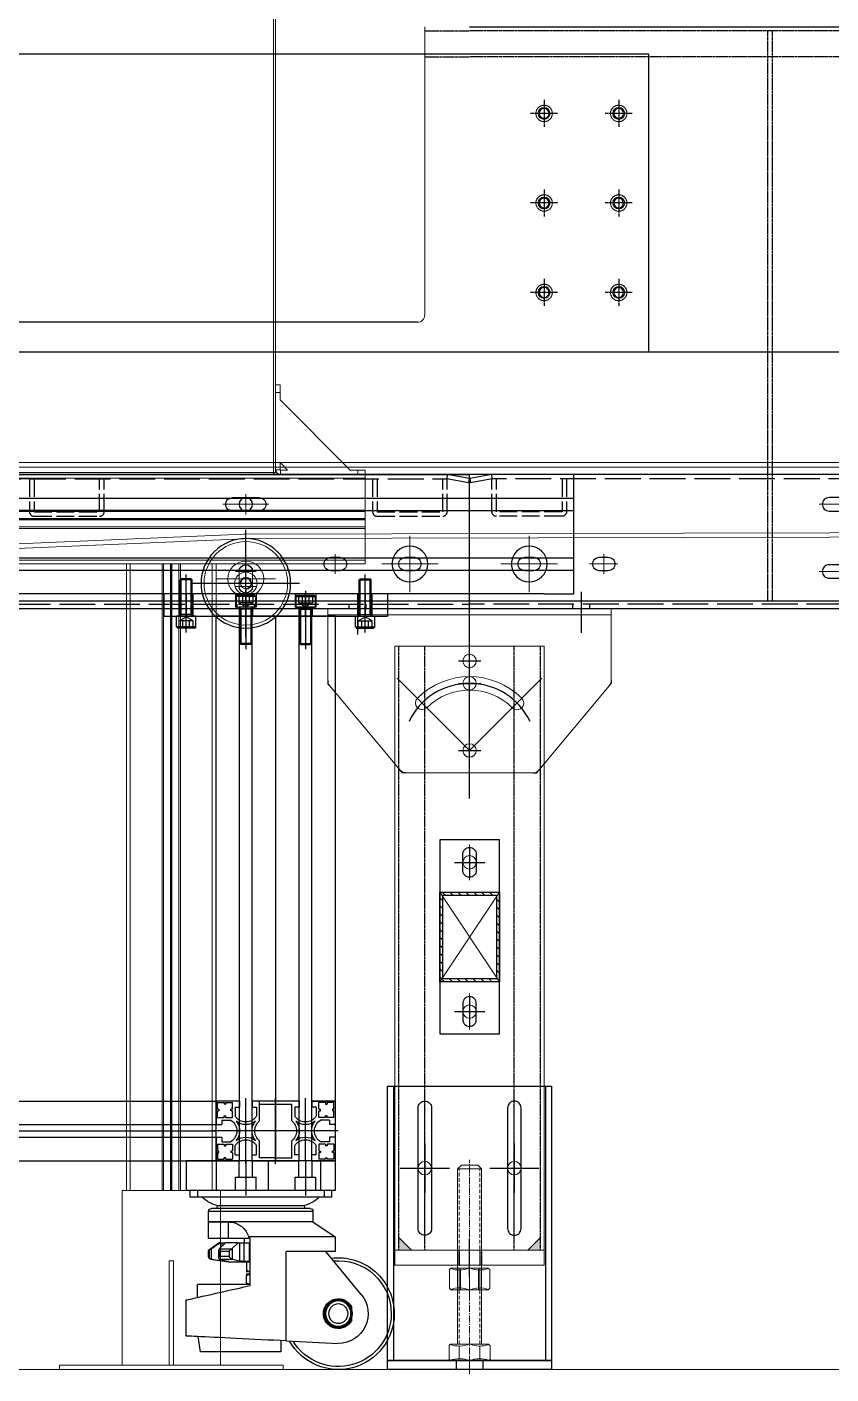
# Model space of a CAD drawing. Header units: millimetres. Extents: x 845401 to 948039, y 511594 to 550263.
# Drawn here: x 924704 to 925244, y 544184 to 545087 of the extents above; entities that cross this region are included whole.
import ezdxf

# ---------------------------------------------------------------- set-up
doc = ezdxf.new("R2010")
doc.units = ezdxf.units.MM
for name, pattern in [('ACAD_ISO02W100', [15, 12, -3]), ('CENTER', [0]), ('CENTER2', [28.575, 19.05, -3.175, 3.175, -3.175]), ('CENTERX2', [4, 2.5, -0.5, 0.5, -0.5]), ('DASHED', [0.75, 0.5, -0.25]), ('HIDDEN', [0.375, 0.25, -0.125])]:
    doc.linetypes.add(name, pattern=pattern)
for name, color, linetype in [('2细线层', 4, 'Continuous'), ('3中心线层', 1, 'CENTER'), ('4虚线层', 6, 'DASHED'), ('5剖面线层', 2, 'Continuous'), ('CENTER', 6, 'CENTER'), ('中心线层', 1, 'CENTERX2'), ('虚线', 4, 'ACAD_ISO02W100')]:
    doc.layers.add(name, color=color, linetype=linetype)
for name, color, linetype, lineweight in [('A-剖-0.10mm.......SECT-L01', 255, 'Continuous', 18), ('中心线', 1, 'CENTER', 9), ('剖面线', 6, 'Continuous', 15), ('粗实线', 7, 'Continuous', 30), ('细实线', 2, 'Continuous', 18)]:
    doc.layers.add(name, color=color, linetype=linetype, lineweight=lineweight)

# ---------------------------------------------------------------- blocks, each defined once
blk = doc.blocks.new('A$C2CE218CC')
at = {"layer": '中心线', "ltscale": 3}
for p, q in [((1270, 48.5), (1270, 35.5)), ((1320, 48.5), (1320, 35.5)), ((1279.5, 42), (1260.5, 42)), ((1329.5, 42), (1310.5, 42))]:
    blk.add_line(p, q, dxfattribs=at)
at = {"layer": '中心线', "ltscale": 2}
blk.add_line((1285, 10), (1285, 17), dxfattribs=at)
at = {"layer": '粗实线'}
for p, q in [((0, 102), (1360, 102)), ((1360, 12), (1360, 102)), ((550, 12), (1360, 12))]:
    blk.add_line(p, q, dxfattribs=at)
for points in [[(1273, 46.5), (1267, 46.5, 0.414214), (1262.5, 42), (1262.5, 42, 0.414214), (1267, 37.5), (1273, 37.5, 0.414214), (1277.5, 42), (1277.5, 42, 0.414214)], [(1323, 46.5), (1317, 46.5, 0.414214), (1312.5, 42), (1312.5, 42, 0.414214), (1317, 37.5), (1323, 37.5, 0.414214), (1327.5, 42), (1327.5, 42, 0.414214)]]:
    blk.add_lwpolyline(points, format="xyb", close=True, dxfattribs=at)
at = {"layer": '虚线', "ltscale": 2}
for p, q in [((1344.74, 99), (1345.01, 102)), ((1345.01, 102), (1359.78, 99.4)), ((1359.78, 99.4), (1359.26, 96.44)), ((15.26, 99), (1345, 99)), ((1344.74, 99), (1359.26, 96.44)), ((660, 15), (1360, 15)), ((1279.25, 12), (1279.25, 15)), ((1290.75, 12), (1290.75, 15))]:
    blk.add_line(p, q, dxfattribs=at)
at = {"layer": '虚线'}
for p, q in [((1295, 99), (1295, 77)), ((1298, 99), (1298, 77)), ((1342, 77), (1342, 99)), ((1345, 77), (1345, 99)), ((1298, 77), (1342, 77)), ((1298, 74), (1342, 74))]:
    blk.add_line(p, q, dxfattribs=at)
for centre, start, end in [((1298, 77), 180, 270), ((1342, 77), 270, 0)]:
    blk.add_arc(centre, 3, start, end, dxfattribs=at)
blk = doc.blocks.new('A$C51416CBA')
at = {"color": 0, "linetype": 'ByBlock', "lineweight": -2}
blk.add_blockref('A$C2CE218CC', (146.5, 253), dxfattribs=at)
blk = doc.blocks.new('A$C36980DBC')
for p, q in [((0, 127.1), (190, 127.1)), ((0, 78.91), (0, 127.1)), ((190, 78.91), (190, 127.1)), ((0, 123.1), (190, 123.1)), ((92.5, 92.1), (97.5, 92.1)), ((95, 89.6), (95, 94.6)), ((1.16, 75.71), (48.5, 18.9)), ((188.84, 75.71), (141.5, 18.9)), ((92.5, 32.1), (97.5, 32.1)), ((95, 29.6), (95, 34.6)), ((137.66, 17.1), (52.34, 17.1))]:
    blk.add_line(p, q)
for centre in [(95, 92.1), (95, 32.1)]:
    blk.add_circle(centre, 4.5)
for centre, radius, start, end in [((95, 32.1), 49.5, 45, 135), ((5, 78.91), 5, 180, 219.80557), ((95, 32.1), 40.5, 45, 135), ((185, 78.91), 5, 320.19443, 0), ((63.18, 63.92), 4.5, 135, 315), ((126.82, 63.92), 4.5, 225, 45), ((52.34, 22.1), 5, 219.80557, 270), ((137.66, 22.1), 5, 270, 320.19443)]:
    blk.add_arc(centre, radius, start, end)
at = {"layer": '2细线层'}
for p, q in [((0, 78.91), (0, 77.1)), ((1.16, 75.71), (0, 77.1)), ((188.84, 75.71), (190, 77.1)), ((190, 78.91), (190, 77.1)), ((50, 17.1), (48.5, 18.9)), ((140, 17.1), (141.5, 18.9)), ((52.34, 17.1), (50, 17.1)), ((137.66, 17.1), (140, 17.1))]:
    blk.add_line(p, q, dxfattribs=at)
at = {"layer": '3中心线层'}
for p, q in [((20, 109.92), (20, 136.84)), ((95, 0), (95, 144.32)), ((170, 110.99), (170, 138.46)), ((95, 32.1), (46.54, 80.56)), ((95, 32.1), (143.46, 80.56))]:
    blk.add_line(p, q, dxfattribs=at)
blk.add_arc((95, 32.1), 45, 25.70181, 154.29819, dxfattribs=at)
blk = doc.blocks.new('GD9-15GHRTH')
at = {"layer": '中心线', "ltscale": 3}
for p, q in [((-9.5, 0), (9.5, 0)), ((0, 6.5), (0, -6.5))]:
    blk.add_line(p, q, dxfattribs=at)
at = {"layer": '粗实线'}
blk.add_lwpolyline([(-3, 4.5), (3, 4.5, -0.414214), (7.5, 0), (7.5, 0, -0.414214), (3, -4.5), (-3, -4.5, -0.414214), (-7.5, 0), (-7.5, 0, -0.414214)], format="xyb", close=True, dxfattribs=at)
blk = doc.blocks.new('A$C13691031')
at = {"layer": '虚线'}
for p, q in [((5, 40), (5, 18)), ((8, 40), (8, 18)), ((52, 18), (52, 40)), ((55, 18), (55, 40)), ((8, 18), (52, 18)), ((8, 15), (52, 15))]:
    blk.add_line(p, q, dxfattribs=at)
for centre, start, end in [((8, 18), 180, 270), ((52, 18), 270, 0)]:
    blk.add_arc(centre, 3, start, end, dxfattribs=at)
blk = doc.blocks.new('G$CCB33F931')
at = {"color": 0, "linetype": 'ByBlock', "lineweight": -2}
for p, q in [((145.5, 27), (145.5, 17)), ((154.5, 27), (154.5, 17))]:
    blk.add_line(p, q, dxfattribs=at)
at = {"layer": 'A-剖-0.10mm.......SECT-L01'}
blk.add_line((322.5, 89), (288.5, 89), dxfattribs=at)
at = {"layer": '中心线', "ltscale": 4}
for p, q in [((150, 65.18), (150, 78.82)), ((143.18, 72), (156.82, 72)), ((150, 10.18), (150, 33.82)), ((143.18, 27), (156.82, 27)), ((143.18, 17), (156.82, 17)), ((75, 0), (75, 7)), ((150, 0), (150, 7))]:
    blk.add_line(p, q, dxfattribs=at)
at = {"layer": '粗实线'}
for p, q in [((1360, 92), (0, 92)), ((0, 2), (0, 92)), ((0, 2), (1090, 2))]:
    blk.add_line(p, q, dxfattribs=at)
blk.add_circle((150, 72), 4.5, dxfattribs=at)
for centre, start, end in [((150, 27), 359.99944, 179.99944), ((150, 17), 180, 0)]:
    blk.add_arc(centre, 4.5, start, end, dxfattribs=at)
at = {"layer": '虚线', "color": 4, "ltscale": 2}
for p, q in [((0.23, 89.4), (15, 92)), ((15, 92), (15.26, 89)), ((0.23, 89.4), (0.75, 86.44)), ((0.75, 86.44), (15.26, 89)), ((1344.74, 89), (15, 89)), ((965, 5), (0, 5))]:
    blk.add_line(p, q, dxfattribs=at)
at = {"layer": '虚线'}
for p, q in [((69.25, 2), (69.25, 5)), ((80.75, 2), (80.75, 5)), ((144.25, 2), (144.25, 5)), ((155.75, 2), (155.75, 5))]:
    blk.add_line(p, q, dxfattribs=at)
at = {"color": 2, "xscale": -1}
for p in [(40, 32), (90, 32)]:
    blk.add_blockref('GD9-15GHRTH', p, dxfattribs=at)
at = {"layer": '虚线', "ltscale": 2, "xscale": -1}
for p in [(70, 49), (300, 49)]:
    blk.add_blockref('A$C13691031', p, dxfattribs=at)
blk = doc.blocks.new('GZSF23SWW2')
at = {"layer": '中心线', "ltscale": 3}
for p, q in [((-12.5, 0), (18.5, 0)), ((3, -6.5), (3, 6.5))]:
    blk.add_line(p, q, dxfattribs=at)
at = {"layer": '粗实线'}
blk.add_lwpolyline([(-6, 4.5), (12, 4.5, -0.414214), (16.5, 0), (16.5, 0, -0.414214), (12, -4.5), (-6, -4.5, -0.414214), (-10.5, 0), (-10.5, 0, -0.414214)], format="xyb", close=True, dxfattribs=at)
blk = doc.blocks.new('G$CFB9D064A')
at = {"layer": 'A-剖-0.10mm.......SECT-L01'}
blk.add_circle((6.5, 15.5), 4, dxfattribs=at)
at = {"layer": '中心线', "ltscale": 3}
for p, q in [((6.5, 9), (6.5, 22)), ((13, 15.5), (0, 15.5))]:
    blk.add_line(p, q, dxfattribs=at)
blk = doc.blocks.new('G$CB2AF450D')
at = {"color": 0, "linetype": 'ByBlock', "lineweight": -2}
blk.add_line((-583.56, 85), (6.44, 85), dxfattribs=at)
at = {"color": 1, "linetype": 'CENTER', "lineweight": -2, "ltscale": 5}
for p, q in [((156.44, 35), (156.44, -5)), ((176.44, 15), (136.44, 15))]:
    blk.add_line(p, q, dxfattribs=at)
at = {"color": 0, "linetype": 'ByBlock', "lineweight": -2}
blk.add_circle((156.44, 15), 12, dxfattribs=at)
at = {"layer": 'A-剖-0.10mm.......SECT-L01'}
blk.add_line((36.44, 385), (36.44, 192), dxfattribs=at)
blk.add_arc((41.44, 192), 5, 180, 270, dxfattribs=at)
at = {"layer": '中心线'}
for p, q in [((-33.56, 43.92), (-33.56, 6.08)), ((46.44, 43.92), (46.44, 6.08)), ((-14.64, 25), (-52.48, 25)), ((27.52, 25), (65.36, 25))]:
    blk.add_line(p, q, dxfattribs=at)
at = {"layer": '粗实线'}
for p, q in [((6.44, 385), (-1493.56, 385)), ((41.44, 187), (1131.44, 187)), ((-1493.56, 167), (1506.44, 167)), ((6.44, 85), (1026.44, 85)), ((-583.56, 0), (573.94, 0))]:
    blk.add_line(p, q, dxfattribs=at)
for centre in [(-33.56, 25), (46.44, 25)]:
    blk.add_circle(centre, 12, dxfattribs=at)
at = {"layer": '虚线', "color": 4, "linetype": 'DASHED'}
for p, q in [((-1493.56, 382.5), (6.44, 382.5)), ((-196.56, 365), (-196.56, 382.5)), ((-193.56, 365), (-193.56, 382.5)), ((36.44, 382.5), (6.44, 382.5)), ((-1493.56, 365), (6.44, 365)), ((-196.56, 0), (-196.56, 365)), ((-193.56, 0), (-193.56, 365)), ((36.44, 365), (6.44, 365))]:
    blk.add_line(p, q, dxfattribs=at)
for p in [(-246.56, 65), (-246.56, 20)]:
    blk.add_blockref('GZSF23SWW2', p)
at = {"extrusion": (0, 0, -1), "zscale": -1}
blk.add_blockref('GZSF23SWW2', (-159.44, 65), dxfattribs=at)
at = {"layer": 'A-剖-0.10mm.......SECT-L01', "xscale": -1, "rotation": 270}
for p in [(-109.06, 320.5), (-59.06, 320.5), (-109.06, 260.5), (-59.06, 260.5), (-109.06, 200.5), (-59.06, 200.5)]:
    blk.add_blockref('G$CFB9D064A', p, dxfattribs=at)
blk = doc.blocks.new('A$C336E2CC2')
for radius in [28, 7.5, 3.5]:
    blk.add_circle((35.96, 35.96), radius)
at = {"color": 6}
blk.add_arc((35.96, 35.96), 4, 0, 270, dxfattribs=at)
at = {"layer": 'CENTER', "color": 1, "linetype": 'CENTER2', "ltscale": 25}
for p, q in [((35.96, 0), (35.96, 71.92)), ((0, 35.96), (71.92, 35.96))]:
    blk.add_line(p, q, dxfattribs=at)
at = {"layer": '粗实线', "color": 3}
blk.add_circle((35.96, 35.96), 30, dxfattribs=at)
blk = doc.blocks.new('A$C2E170EB7')
at = {"layer": '中心线'}
for p, q in [((25, 186), (25, 90)), ((85, 186), (85, 90)), ((17.5, 138), (32.5, 138)), ((92.5, 138), (77.5, 138)), ((55, 12), (55, 0))]:
    blk.add_line(p, q, dxfattribs=at)
at = {"layer": '粗实线'}
for p, q in [((4, 193), (4, 9)), ((106, 193), (106, 9))]:
    blk.add_line(p, q, dxfattribs=at)
for points in [[(0, 193), (110, 193), (110, 9), (0, 9)], [(0, 9), (110, 9), (110, 3), (0, 3)]]:
    blk.add_lwpolyline(points, close=True, dxfattribs=at)
for points in [[(25, 183), (25, 183, -0.414214), (29.5, 178.5), (29.5, 97.5, -0.414214), (25, 93), (25, 93, -0.414214), (20.5, 97.5), (20.5, 178.5, -0.414214)], [(85, 183), (85, 183, 0.414214), (80.5, 178.5), (80.5, 97.5, 0.414214), (85, 93), (85, 93, 0.414214), (89.5, 97.5), (89.5, 178.5, 0.414214)]]:
    blk.add_lwpolyline(points, format="xyb", close=True, dxfattribs=at)
at = {"layer": '虚线', "ltscale": 0.5}
for p, q in [((46, 9), (46, 3)), ((64, 9), (64, 3))]:
    blk.add_line(p, q, dxfattribs=at)
blk = doc.blocks.new('ew323')
at = {"color": 1, "linetype": 'CENTER2', "ltscale": 0.25}
blk.add_line((4.54, 63.3), (4.54, 41.92), dxfattribs=at)
at = {"color": 2, "linetype": 'HIDDEN', "ltscale": 10}
for p, q in [((-1.46, 60.5), (-1.46, 46)), ((10.54, 60.5), (10.54, 46))]:
    blk.add_line(p, q, dxfattribs=at)
at = {"color": 2}
for p, q in [((-1.46, 47.25), (-1.46, 59.24)), ((10.54, 47.25), (10.54, 59.24))]:
    blk.add_line(p, q, dxfattribs=at)
blk.add_lwpolyline([(-7.96, 60.5), (17.04, 60.5), (18.04, 59.5), (18.04, 47), (17.04, 46), (-7.96, 46), (-8.96, 47), (-8.96, 59.5)], close=True, dxfattribs=at)
blk.add_lwpolyline([(-2.46, 46), (-2.46, 60.5), (11.54, 60.5), (11.54, 46)], dxfattribs=at)
for centre, start, end in [((-2.26, 78.34), 251.72079, 290.86753), ((11.34, 78.34), 249.13247, 288.27921), ((-2.26, 28.16), 69.13247, 108.27921), ((11.34, 28.16), 71.72079, 110.86753)]:
    blk.add_arc(centre, 19.09, start, end, dxfattribs=at)
blk = doc.blocks.new('A$C7142694E')
at = {"color": 1, "linetype": 'CENTER2', "ltscale": 0.25}
blk.add_line((13.75, 0, 0), (13.75, 137.77, 0), dxfattribs=at)
at = {"color": 2}
for p, q in [((21.75, 131.6, 0), (5.75, 131.6, 0)), ((6.82, 12.87, 0), (6.82, 4.33, 0)), ((20.68, 12.87, 0), (20.68, 4.33, 0))]:
    blk.add_line(p, q, dxfattribs=at)
at = {"color": 2, "linetype": 'HIDDEN', "ltscale": 10}
for p, q in [((6.75, 14.1, 0), (6.75, 131.6, 0)), ((20.75, 14.1, 0), (20.75, 131.6, 0))]:
    blk.add_line(p, q, dxfattribs=at)
at = {"color": 2, "elevation": 0}
for points in [[(21.75, 14.1), (5.75, 14.1), (5.75, 131.6), (8.25, 134.1), (19.25, 134.1), (21.75, 131.6)], [(26.5, 3.1), (1, 3.1), (0, 4.1), (0, 13.1), (1, 14.1), (26.5, 14.1), (27.5, 13.1), (27.5, 4.1)]]:
    blk.add_lwpolyline(points, close=True, dxfattribs=at)
at = {"color": 2}
for centre, start, end in [((6.87, 32.72, 0), 252.01471, 290.27887), ((20.63, 32.72, 0), 249.72113, 287.98529), ((6.87, -15.52, 0), 69.72113, 107.98529), ((20.63, -15.52, 0), 72.01471, 110.27887)]:
    blk.add_arc(centre, 19.85, start, end, dxfattribs=at)
at = {"rotation": 180}
blk.add_blockref('ew323', (18.29, 111.09, 0), dxfattribs=at)
blk = doc.blocks.new('A$C39C60854')
at = {"layer": '剖面线'}
h = blk.add_hatch(dxfattribs=at)
h.set_pattern_fill('ANSI31', color=256, scale=30, style=0)
h.set_pattern_definition([(45, (-776643, 668927.5), (-2.65165043, 2.65165043), [])])
h.paths.add_polyline_path([(0, 40), (0, 0), (60, 0), (60, 40)])
h.paths.add_polyline_path([(58, 38), (58, 2), (2, 2), (2, 38)], flags=16)
at = {"layer": '粗实线'}
for points in [[(0, 40), (60, 40), (60, 0), (0, 0)], [(2, 38), (58, 38), (58, 2), (2, 2)]]:
    blk.add_lwpolyline(points, close=True, dxfattribs=at)
blk = doc.blocks.new('A$C771F760B')
at = {"layer": '中心线'}
for p, q in [((32, 20), (8, 20)), ((20, 13.5), (20, 26.5)), ((108, 20), (132, 20)), ((120, 13.5), (120, 26.5))]:
    blk.add_line(p, q, dxfattribs=at)
at = {"layer": '粗实线', "color": 0}
blk.add_lwpolyline([(5, 40), (5, 0), (135, 0), (135, 40)], close=True, dxfattribs=at)
for points in [[(25.5, 24.5), (14.5, 24.5, 0.414214), (10, 20), (10, 20, 0.414214), (14.5, 15.5), (25.5, 15.5, 0.414214), (30, 20), (30, 20, 0.414214)], [(114.5, 24.5), (125.5, 24.5, -0.414214), (130, 20), (130, 20, -0.414214), (125.5, 15.5), (114.5, 15.5, -0.414214), (110, 20), (110, 20, -0.414214)]]:
    blk.add_lwpolyline(points, format="xyb", close=True, dxfattribs=at)
at = {"layer": '细实线'}
for p, q in [((40, 0), (100, 40)), ((40, 40), (100, 0))]:
    blk.add_line(p, q, dxfattribs=at)
at = {"layer": '粗实线'}
blk.add_blockref('A$C39C60854', (40, 0), dxfattribs=at)
blk = doc.blocks.new('G$CA2A9F66B')
at = {"linetype": 'ByBlock', "lineweight": -2}
h = blk.add_hatch(color=2, dxfattribs=at)
h.paths.add_polyline_path([(2.5, 176.88), (2.5, 168.38), (11, 168.38)])
h.paths.add_polyline_path([(89, 168.38), (97.5, 168.38), (97.5, 176.88)])
for p, q in [((0, 158.38, -0.13), (0, 573.38)), ((100, 573.38), (0, 573.38)), ((100, 158.38, -0.13), (100, 573.38)), ((100, 168.38, -0.13), (0, 168.38, -0.13)), ((100, 158.38, -0.13), (0, 158.38, -0.13))]:
    blk.add_line(p, q)
for centre in [(50, 563.38), (50, 548.38), (50, 503.38), (50, 428.38, -0.13), (50, 328.38, -0.13), (20, 223.38, -0.13), (80, 223.38, -0.13)]:
    blk.add_circle(centre, 4.5)
at = {"layer": '3中心线层'}
for p, q in [((50, 555.88), (50, 570.88)), ((42.5, 563.38), (57.5, 563.38)), ((50, 540.88), (50, 555.88)), ((42.5, 548.38), (57.5, 548.38)), ((50, 495.88), (50, 510.88)), ((42.5, 503.38), (57.5, 503.38)), ((50, 438.58, -0.13), (50, 418.18, -0.13)), ((39.8, 428.38, -0.13), (60.2, 428.38, -0.13)), ((50, 338.58, -0.13), (50, 318.18, -0.13)), ((39.8, 328.38, -0.13), (60.2, 328.38, -0.13)), ((20, 239.88, -0.13), (20, 206.88, -0.13)), ((80, 239.88, -0.13), (80, 206.88, -0.13)), ((3.5, 223.38, -0.13), (36.5, 223.38, -0.13)), ((63.5, 223.38, -0.13), (96.5, 223.38, -0.13)), ((50, 150, -0.13), (50, 176.2, -0.13))]:
    blk.add_line(p, q, dxfattribs=at)
at = {"layer": '4虚线层'}
for p, q in [((2.5, 168.38, -0.13), (2.5, 573.38)), ((20, 168.38, -0.13), (20, 573.38)), ((80, 168.38, -0.13), (80, 573.38)), ((97.5, 168.38, -0.13), (97.5, 573.38)), ((42, 168.38, -0.13), (42, 158.38, -0.13)), ((43, 168.38, -0.13), (43, 158.38, -0.13)), ((57, 168.38, -0.13), (57, 158.38, -0.13)), ((58, 168.38, -0.13), (58, 158.38, -0.13))]:
    blk.add_line(p, q, dxfattribs=at)
at = {"layer": '5剖面线层'}
for p, q in [((11, 168.38, -0.13), (2.5, 176.88, -0.13)), ((89, 168.38, -0.13), (97.5, 176.88, -0.13))]:
    blk.add_line(p, q, dxfattribs=at)
blk = doc.blocks.new('G$C5719A1E6')
at = {"color": 7, "linetype": 'Continuous', "lineweight": 25}
for p, q in [((1400, 200), (0, 200)), ((0, 200), (0, 0)), ((0, 0), (1400, 0))]:
    blk.add_line(p, q, dxfattribs=at)
at = {"color": 7, "linetype": 'HIDDEN', "lineweight": 18}
for centre, radius in [((20, 160), 5.52), ((20, 160), 5.5), ((70, 160), 5.52), ((70, 160), 5.5), ((20, 100), 5.52), ((20, 100), 5.5), ((70, 100), 5.52), ((70, 100), 5.5), ((20, 40), 5.52), ((20, 40), 5.5), ((70, 40), 5.52), ((70, 40), 5.5)]:
    blk.add_circle(centre, radius, dxfattribs=at)
at = {"color": 7, "linetype": 'Continuous', "lineweight": 25}
for centre in [(20, 160), (70, 160), (20, 100), (70, 100), (20, 40), (70, 40)]:
    blk.add_circle(centre, 3.3, dxfattribs=at)
at = {"layer": '中心线层'}
for p, q in [((20, 169.05), (20, 150.95)), ((70, 169.05), (70, 150.95)), ((10.95, 160), (29.05, 160)), ((60.95, 160), (79.05, 160)), ((20, 109.05), (20, 90.95)), ((70, 109.05), (70, 90.95)), ((10.95, 100), (29.05, 100)), ((60.95, 100), (79.05, 100)), ((20, 49.05), (20, 30.95)), ((70, 49.05), (70, 30.95)), ((10.95, 40), (29.05, 40)), ((60.95, 40), (79.05, 40))]:
    blk.add_line(p, q, dxfattribs=at)
blk = doc.blocks.new('福马轮')
at = {"color": 253}
for p, q in [((-47.5, 0), (-47.5, -4.5)), ((-47.5, 0), (47.5, 0)), ((-42.5, 0), (-42.5, -4.5)), ((42.5, 0), (42.5, -4.5)), ((47.5, 0), (47.5, -4.5)), ((-47.5, -4.5), (47.5, -4.5)), ((-35, -14), (35, -14)), ((-35, -14), (-35, -21)), ((-33, -12), (33, -12)), ((-29.07, -10.22), (29.07, -10.22)), ((35, -21), (35, -14)), ((-35, -21), (-50, -31)), ((-35, -21), (35, -21)), ((21.84, -21.04), (21.84, -32)), ((35.06, -21.04), (21.84, -21.04)), ((35.06, -21.04), (35, -21)), ((35.06, -32), (35.06, -21.04)), ((-50, -31), (8.01, -31)), ((-50, -31), (-50, -40.9)), ((7, -63.72), (7, -32)), ((7, -32), (8.01, -32)), ((7.72, -35.01), (7, -35.01)), ((11.28, -35.01), (7.72, -35.01)), ((7.72, -35.01), (7.72, -47.51)), ((8.01, -31), (8.01, -32)), ((21.84, -32), (8.01, -32)), ((10.97, -35.01), (10.97, -32)), ((14.18, -35.01), (11.28, -35.01)), ((11.28, -35.01), (11.28, -47.51)), ((15.1, -35.01), (14.18, -35.01)), ((14.18, -35.01), (14.18, -47.24)), ((15.1, -35.01), (23.58, -35.01)), ((19.23, -38.95), (15.1, -35.01)), ((35.06, -32), (21.84, -32)), ((23.67, -35.01), (23.58, -35.01)), ((23.58, -35.01), (27.72, -38.95)), ((23.67, -35.01), (23.67, -35.1)), ((26.05, -35.01), (23.67, -35.01)), ((26.05, -35.01), (26.05, -37.36)), ((27.35, -35.01), (26.05, -35.01)), ((27.35, -35.01), (28, -35.01)), ((34.13, -39.22), (28, -35.01)), ((-67.42, -69.76), (-43.58, -40.9)), ((-50, -40.9), (-43.58, -40.9)), ((-43.58, -40.9), (-17.1, -40.9)), ((-17.1, -100.79), (-17.1, -40.9)), ((19.56, -39.22), (19.23, -38.95)), ((19.23, -38.95), (19.23, -46.15)), ((19.56, -39.22), (27.97, -39.22)), ((21.2, -40.87), (21.2, -44.29)), ((21.2, -40.87), (27.85, -40.87)), ((21.2, -44.29), (27.85, -44.29)), ((27.72, -38.95), (27.97, -39.22)), ((27.85, -40.87), (27.85, -44.29)), ((28.16, -45.32), (28.16, -39.83)), ((33.61, -39.22), (33.2, -38.95)), ((33.2, -38.95), (33.2, -46.15)), ((33.61, -39.22), (34.13, -39.22)), ((34.68, -40.87), (35, -40.87)), ((34.68, -40.87), (34.68, -44.29)), ((34.68, -44.29), (35, -44.29)), ((35, -44.29), (35, -40.87)), ((7, -48.01), (21.5, -48.01)), ((7.72, -47.51), (11.28, -47.51)), ((9.5, -48.01), (9.5, -53.67)), ((14.18, -47.24), (18.91, -46.27)), ((18.91, -46.27), (19.23, -46.15)), ((18.91, -46.27), (27.4, -46.27)), ((21.5, -48.01), (33.29, -46.27)), ((22, -47.5), (22.2, -47.51)), ((22.2, -47.35), (22.2, -47.51)), ((22.2, -47.51), (23.67, -47.51)), ((27.4, -46.27), (22.66, -47.24)), ((23.67, -47.03), (23.67, -47.51)), ((26.05, -46.54), (26.05, -47.24)), ((27.72, -46.15), (27.4, -46.27)), ((32.75, -46.27), (33.29, -46.27)), ((7, -54.51), (9.5, -54.51)), ((7, -56), (9.5, -56)), ((7, -63), (42.5, -63)), ((9.5, -62.15), (9.5, -56.85)), ((42.5, -71.65), (42.5, -63)), ((-61.01, -79.49), (-61.01, -78.17)), ((50, -97.5), (50, -73.33)), ((-61.01, -86.83), (-61.01, -85.51)), ((40.5, -108), (41.85, -97.9)), ((-17.1, -100.79), (-52, -102.5)), ((-13.5, -108), (40.5, -108))]:
    blk.add_line(p, q, dxfattribs=at)
at = {"color": 253, "flags": 128}
for points in [[(50, -73.33), (49.82, -73.29), (49.29, -73.17), (48.42, -72.97), (47.2, -72.7), (45.64, -72.35), (43.76, -71.93), (41.58, -71.45), (39.09, -70.89), (36.34, -70.27), (33.32, -69.6), (30.07, -68.87), (26.61, -68.1), (22.96, -67.28), (19.14, -66.43), (15.19, -65.55), (11.14, -64.64), (7, -63.72)], [(-17.1, -100.79), (-13.04, -100.59), (-8.88, -100.39), (-4.65, -100.18), (-0.39, -99.97), (3.87, -99.76), (8.11, -99.55), (12.28, -99.35), (16.37, -99.15), (20.34, -98.95), (24.15, -98.77), (27.8, -98.59), (31.24, -98.42), (34.45, -98.26), (37.42, -98.12), (40.11, -97.98), (42.5, -97.87), (44.59, -97.76), (46.36, -97.68), (47.79, -97.61), (48.87, -97.56), (49.59, -97.52), (49.95, -97.5), (50, -97.5)]]:
    blk.add_lwpolyline(points, dxfattribs=at)
at = {"color": 253}
for radius in [9.5, 9, 8.5, 6.5]:
    blk.add_circle((-52, -82.5), radius, dxfattribs=at)
for centre, radius, start, end in [((-22.08, 14.35), 25.46, 227.76781, 254.85488), ((22.08, 14.35), 25.46, 285.14512, 312.23219), ((-33, -14), 2, 90, 180), ((-23.54, -11.81), 5.75, 163.97801, 181.87117), ((23.54, -11.81), 5.75, 358.12883, 16.02199), ((33, -14), 2, 0, 90), ((-52, -82.5), 37.5, 82.67115, 180), ((33, -44.29), 2, 278.42697, 0), ((33, -40.87), 2, 0, 55.56101), ((-52, -82.5), 35.5, 84.73009, 180), ((-52, -82.5), 20, 140.4402, 270), ((-52, -82.5), 10, 205.68695, 154.31305), ((-52, -82.5), 37.5, 180, 330.61876), ((-52, -82.5), 35.5, 180, 328.56335)]:
    blk.add_arc(centre, radius, start, end, dxfattribs=at)
for points, knots in [([(21.84, -21.04), (20.62, -21.12), (18.13, -21.29), (14.82, -22.64), (11.95, -24.73), (9.52, -27.59), (8.54, -29.81), (8.01, -31)], [0, 0, 0, 0, 0.168367, 0.343819, 0.548755, 0.759287, 1, 1, 1, 1]), ([(33.2, -38.95), (32.87, -38.73), (30.92, -37.41), (28.97, -36.1), (27.35, -35.01)], [0, 0, 0, 0, 0.1669418, 1, 1, 1, 1]), ([(19.23, -46.15), (19.36, -46.07), (19.65, -45.89), (20.22, -45.42), (20.76, -44.87), (21.08, -44.46), (21.2, -44.29), (21.2, -44.29)], [0, 0, 0, 0, 0.192596, 0.434303, 0.763648, 0.996883, 1, 1, 1, 1]), ([(21.2, -40.87), (21.2, -40.87), (21, -40.58), (20.59, -40.1), (20, -39.54), (19.68, -39.31), (19.56, -39.22)], [0, 0, 0, 0, 0.003727, 0.472182, 0.806574, 1, 1, 1, 1]), ([(27.85, -44.29), (27.85, -44.29), (28, -44.57), (28.18, -45.06), (28.15, -45.64), (27.97, -45.98), (27.78, -46.1), (27.72, -46.15)], [0, 0, 0, 0, 0.003129, 0.395006, 0.674748, 0.881287, 1, 1, 1, 1]), ([(27.97, -39.22), (28.04, -39.37), (28.21, -39.7), (28.11, -40.29), (27.94, -40.69), (27.85, -40.87), (27.85, -40.87)], [0, 0, 0, 0, 0.319458, 0.711081, 0.99626, 1, 1, 1, 1]), ([(33.2, -46.15), (33.36, -46.07), (33.74, -45.89), (34.23, -45.42), (34.56, -44.87), (34.66, -44.46), (34.68, -44.29), (34.68, -44.29)], [0, 0, 0, 0, 0.192626, 0.434334, 0.763726, 0.996858, 1, 1, 1, 1]), ([(34.68, -40.87), (34.68, -40.87), (34.65, -40.59), (34.48, -40.1), (34.06, -39.54), (33.73, -39.31), (33.61, -39.22)], [0, 0, 0, 0, 0.003757, 0.472216, 0.806583, 1, 1, 1, 1]), ([(7, -47.48), (7.06, -47.49), (7.26, -47.51), (7.53, -47.51), (7.72, -47.51)], [0, 0, 0, 0, 0.296378, 1, 1, 1, 1]), ([(7, -54.29), (7.1, -54.28), (7.95, -54.19), (8.77, -53.91), (9.5, -53.67)], [0, 0, 0, 0, 0.1167087, 1, 1, 1, 1]), ([(9.5, -53.67), (9.5, -54), (9.5, -54.45), (9.5, -54.5), (9.5, -54.51)], [0, 0, 0, 0, 0.731349, 1, 1, 1, 1]), ([(11.28, -47.51), (11.54, -47.51), (12.06, -47.5), (12.91, -47.43), (13.64, -47.34), (14.02, -47.27), (14.18, -47.24)], [0, 0, 0, 0, 0.2647875, 0.5295856, 0.7960409, 1, 1, 1, 1]), ([(22.66, -47.24), (22.49, -47.28), (22.13, -47.36), (21.92, -47.44), (21.95, -47.46), (21.96, -47.46)], [0, 0, 0, 0, 0.432534, 0.865495, 1, 1, 1, 1]), ([(23.67, -47.51), (23.78, -47.51), (24.01, -47.5), (24.64, -47.43), (25.35, -47.34), (25.84, -47.27), (26.05, -47.24)], [0, 0, 0, 0, 0.264796, 0.52958, 0.7960177, 1, 1, 1, 1]), ([(26.05, -47.24), (28.09, -46.94), (30.33, -46.62), (32.56, -46.29), (32.75, -46.27)], [0, 0, 0, 0, 0.916339, 1, 1, 1, 1]), ([(32.75, -46.27), (32.78, -46.26), (32.94, -46.24), (33.08, -46.19), (33.2, -46.15)], [0, 0, 0, 0, 0.228251, 1, 1, 1, 1]), ([(9.5, -56.85), (8.73, -56.58), (7.91, -56.3), (7.06, -56.22), (7, -56.22)], [0, 0, 0, 0, 0.932252, 1, 1, 1, 1]), ([(7, -62.78), (7.1, -62.77), (7.95, -62.68), (8.77, -62.4), (9.5, -62.15)], [0, 0, 0, 0, 0.11671, 1, 1, 1, 1]), ([(9.5, -56), (9.5, -56.01), (9.5, -56.06), (9.5, -56.52), (9.5, -56.85)], [0, 0, 0, 0, 0.268651, 1, 1, 1, 1]), ([(9.5, -62.15), (9.5, -62.48), (9.5, -62.94), (9.5, -62.99), (9.5, -63)], [0, 0, 0, 0, 0.731349, 1, 1, 1, 1]), ([(-13.5, -100.61), (-13.5, -102.44), (-13.5, -104.9), (-13.5, -107.36), (-13.5, -108)], [0, 0, 0, 0, 0.740355, 1, 1, 1, 1])]:
    blk.add_open_spline(points, degree=3, knots=knots, dxfattribs=at)
blk = doc.blocks.new('输送线示意图前')
at = {"color": 253}
for p, q in [((-650, 100), (650, 100)), ((-650, 20), (-650, 100)), ((650, 84.15), (-650, 84.15)), ((650, 75.85), (-650, 75.85)), ((650, 44.15), (-650, 44.15)), ((650, 35.85), (-650, 35.85)), ((-514, 29.32), (-513.32, 30)), ((-506, 29.32), (-514, 29.32)), ((-514, 5), (-514, 29.32)), ((-506.68, 30), (-513.32, 30)), ((-513.32, 6.25), (-513.32, 30)), ((-510, -6), (-510, 33)), ((-506.68, 6.25), (-506.68, 30)), ((-506, 29.32), (-506.68, 30)), ((-506, 5), (-506, 29.32)), ((-394, 29.32), (-393.32, 30)), ((-394, 29.32), (-386, 29.32)), ((-394, 5), (-394, 29.32)), ((-393.32, 30), (-386.68, 30)), ((-393.32, 6.25), (-393.32, 30)), ((-390, -6), (-390, 33)), ((-386.68, 6.25), (-386.68, 30)), ((-386, 29.32), (-386.68, 30)), ((-386, 5), (-386, 29.32)), ((-630, 20), (-650, 20)), ((-630, 20), (630, 20)), ((-525, 20), (-375, 20)), ((-525, 20), (-525, 5)), ((-514.5, 20), (-514.5, 5)), ((-510, 20), (-510, 5)), ((-505.5, 20), (-505.5, 5)), ((-477, 20), (-477, 11)), ((-476.5, 18.2), (-475.7, 19)), ((-463.5, 18.2), (-476.5, 18.2)), ((-476.5, 18.2), (-476.5, 11)), ((-464.3, 19), (-475.7, 19)), ((-474.62, 19), (-474.62, 14)), ((-472.31, 19), (-472.31, 14)), ((-470, 22), (-470, -17)), ((-470, 5), (-470, 20)), ((-467.69, 19), (-467.69, 14)), ((-465.38, 19), (-465.38, 14)), ((-463.5, 18.2), (-464.3, 19)), ((-463.5, 18.2), (-463.5, 11)), ((-463, 20), (-463, 11)), ((-437, 20), (-437, 11)), ((-436.5, 18.2), (-435.7, 19)), ((-436.5, 18.2), (-423.5, 18.2)), ((-436.5, 18.2), (-436.5, 11)), ((-435.7, 19), (-424.3, 19)), ((-434.62, 19), (-434.62, 14)), ((-432.31, 19), (-432.31, 14)), ((-430, 22), (-430, -17)), ((-430, 5), (-430, 20)), ((-427.69, 19), (-427.69, 14)), ((-425.38, 19), (-425.38, 14)), ((-423.5, 18.2), (-424.3, 19)), ((-423.5, 18.2), (-423.5, 11)), ((-423, 20), (-423, 11)), ((-394.5, 20), (-394.5, 5)), ((-390, 20), (-390, 5)), ((-385.5, 20), (-385.5, 5)), ((-375, 20), (-375, 5)), ((-477, 11), (-463, 11)), ((-463.5, 11), (-476.5, 11)), ((-474.62, 14), (-470, 11.33)), ((-465.38, 14), (-474.62, 14)), ((-474.5, 11), (-474.5, 5)), ((-474, 11), (-474, -13.32)), ((-473.32, 9.75), (-474, 10.92)), ((-466, 9.75), (-474, 9.75)), ((-473.32, 9.75), (-473.32, -14)), ((-465.38, 14), (-470, 11.33)), ((-466.68, 9.75), (-466, 10.92)), ((-466.68, 9.75), (-466.68, -14)), ((-466, 11), (-466, -13.32)), ((-465.5, 11), (-465.5, 5)), ((-437, 11), (-423, 11)), ((-436.5, 11), (-423.5, 11)), ((-434.62, 14), (-425.38, 14)), ((-434.62, 14), (-430, 11.33)), ((-434.5, 11), (-434.5, 5)), ((-434, 11), (-434, -13.32)), ((-433.32, 9.75), (-434, 10.92)), ((-434, 9.75), (-426, 9.75)), ((-433.32, 9.75), (-433.32, -14)), ((-425.38, 14), (-430, 11.33)), ((-426.68, 9.75), (-426, 10.92)), ((-426.68, 9.75), (-426.68, -14)), ((-426, 11), (-426, -13.32)), ((-425.5, 11), (-425.5, 5)), ((-375, 5), (-525, 5)), ((-503.5, 5), (-516.5, 5)), ((-516.5, -2.2), (-516.5, 5)), ((-514.62, 2), (-510, 4.67)), ((-514.62, -3), (-514.62, 2)), ((-505.38, 2), (-514.62, 2)), ((-506, 6.25), (-514, 6.25)), ((-513.32, 6.25), (-514, 5.08)), ((-512.31, -3), (-512.31, 2)), ((-505.38, 2), (-510, 4.67)), ((-507.69, -3), (-507.69, 2)), ((-506.68, 6.25), (-506, 5.08)), ((-505.38, -3), (-505.38, 2)), ((-503.5, -2.2), (-503.5, 5)), ((-490, 5), (-490, -360)), ((-490, 5), (-410, 5)), ((-474.15, -360), (-474.15, 5)), ((-465.85, -360), (-465.85, 5)), ((-450, 5), (-450, -360)), ((-434.15, -360), (-434.15, 5)), ((-425.85, -360), (-425.85, 5)), ((-410, -360), (-410, 5)), ((-396.5, 5), (-383.5, 5)), ((-396.5, -2.2), (-396.5, 5)), ((-394.62, 2), (-390, 4.67)), ((-394.62, -3), (-394.62, 2)), ((-394.62, 2), (-385.38, 2)), ((-394, 6.25), (-386, 6.25)), ((-393.32, 6.25), (-394, 5.08)), ((-392.31, -3), (-392.31, 2)), ((-385.38, 2), (-390, 4.67)), ((-387.69, -3), (-387.69, 2)), ((-386.68, 6.25), (-386, 5.08)), ((-385.38, -3), (-385.38, 2)), ((-383.5, -2.2), (-383.5, 5)), ((-503.5, -2.2), (-516.5, -2.2)), ((-516.5, -2.2), (-515.7, -3)), ((-504.3, -3), (-515.7, -3)), ((-503.5, -2.2), (-504.3, -3)), ((-396.5, -2.2), (-383.5, -2.2)), ((-396.5, -2.2), (-395.7, -3)), ((-395.7, -3), (-384.3, -3)), ((-383.5, -2.2), (-384.3, -3)), ((-466, -13.32), (-474, -13.32)), ((-474, -13.32), (-473.32, -14)), ((-466.68, -14), (-473.32, -14)), ((-466, -13.32), (-466.68, -14)), ((-434, -13.32), (-426, -13.32)), ((-434, -13.32), (-433.32, -14)), ((-433.32, -14), (-426.68, -14)), ((-426, -13.32), (-426.68, -14)), ((-490, -320), (-474.2, -320)), ((-474.2, -320), (-490, -320)), ((-490, -320), (-490, -335.8)), ((-489, -321), (-484.7, -321)), ((-489, -325.3), (-489, -321)), ((-484.5, -321.2), (-484.5, -322)), ((-483.5, -322), (-484.5, -322)), ((-483.5, -321.2), (-483.5, -322)), ((-483.3, -321), (-479, -321)), ((-479, -325.3), (-479, -321)), ((-477.25, -324), (-474.2, -324)), ((-477.25, -324), (-477.25, -330)), ((-474.2, -320), (-474.2, -324)), ((-470, -360), (-470, -318)), ((-465.8, -320), (-434.2, -320)), ((-465.8, -320), (-465.8, -324)), ((-465.8, -324), (-462.75, -324)), ((-462.75, -324), (-462.75, -330)), ((-460.75, -333.28), (-460.75, -322)), ((-439.25, -322), (-460.75, -322)), ((-450, -362), (-450, -318)), ((-439.25, -322), (-439.25, -320)), ((-439.25, -333.28), (-439.25, -322)), ((-434.2, -324), (-437.25, -324)), ((-437.25, -324), (-437.25, -330)), ((-434.2, -320), (-434.2, -324)), ((-430, -362), (-430, -318)), ((-425.8, -320), (-410, -320)), ((-425.8, -320), (-425.8, -324)), ((-422.75, -324), (-425.8, -324)), ((-422.75, -324), (-422.75, -330)), ((-416.7, -321), (-421, -321)), ((-421, -325.3), (-421, -321)), ((-416.5, -321.2), (-416.5, -322)), ((-416.5, -322), (-415.5, -322)), ((-415.5, -321.2), (-415.5, -322)), ((-411, -321), (-415.3, -321)), ((-411, -325.3), (-411, -321)), ((410, -320), (-410, -320)), ((-410, -360), (-410, -320)), ((-410, -320), (-410, -335.8)), ((-489, -331), (-489, -326.7)), ((-489, -331), (-484.7, -331)), ((-488.8, -325.5), (-488, -325.5)), ((-488.8, -326.5), (-488, -326.5)), ((-488, -325.5), (-488, -326.5)), ((-486, -332.75), (-486, -335.8)), ((-486, -332.75), (-480, -332.75)), ((-484.5, -330.8), (-484.5, -330)), ((-484.5, -330), (-483.5, -330)), ((-483.5, -330.8), (-483.5, -330)), ((-483.3, -331), (-479, -331)), ((-479.2, -325.5), (-480, -325.5)), ((-480, -326.5), (-480, -325.5)), ((-479.2, -326.5), (-480, -326.5)), ((-479, -331), (-479, -326.7)), ((-421, -331), (-421, -326.7)), ((-416.7, -331), (-421, -331)), ((-420.8, -325.5), (-420, -325.5)), ((-420.8, -326.5), (-420, -326.5)), ((-420, -326.5), (-420, -325.5)), ((-414, -332.75), (-420, -332.75)), ((-416.5, -330.8), (-416.5, -330)), ((-415.5, -330), (-416.5, -330)), ((-415.5, -330.8), (-415.5, -330)), ((-411, -331), (-415.3, -331)), ((-414, -332.75), (-414, -335.8)), ((-411.2, -325.5), (-412, -325.5)), ((-412, -325.5), (-412, -326.5)), ((-411.2, -326.5), (-412, -326.5)), ((-411, -331), (-411, -326.7)), ((-492, -340), (-408, -340)), ((-490, -335.8), (-486, -335.8)), ((-410, -335.8), (-414, -335.8)), ((410, -335.8), (-410, -335.8)), ((410, -340), (-410, -340)), ((-490, -344.2), (-490, -360)), ((-490, -344.2), (-486, -344.2)), ((-489, -349), (-484.7, -349)), ((-489, -349), (-489, -353.3)), ((-486, -344.2), (-486, -347.25)), ((-486, -347.25), (-480, -347.25)), ((-484.5, -349.2), (-484.5, -350)), ((-484.5, -350), (-483.5, -350)), ((-483.5, -349.2), (-483.5, -350)), ((-483.3, -349), (-479, -349)), ((-479, -349), (-479, -353.3)), ((-477.25, -356), (-477.25, -350)), ((-462.75, -356), (-462.75, -350)), ((-460.75, -358), (-460.75, -346.72)), ((-439.25, -358), (-439.25, -346.72)), ((-437.25, -356), (-437.25, -350)), ((-422.75, -356), (-422.75, -350)), ((-416.7, -349), (-421, -349)), ((-421, -349), (-421, -353.3)), ((-414, -347.25), (-420, -347.25)), ((-416.5, -349.2), (-416.5, -350)), ((-415.5, -350), (-416.5, -350)), ((-415.5, -349.2), (-415.5, -350)), ((-411, -349), (-415.3, -349)), ((-414, -344.2), (-414, -347.25)), ((-410, -344.2), (-414, -344.2)), ((-411, -349), (-411, -353.3)), ((410, -344.2), (-410, -344.2)), ((-410, -344.2), (-410, -360)), ((-490, -360), (-410, -360)), ((-490, -360), (-490, -380)), ((-490, -360), (-390, -360)), ((-474.2, -360), (-490, -360)), ((-490, -360), (-474.2, -360)), ((-489, -354.7), (-489, -359)), ((-489, -359), (-484.7, -359)), ((-488.8, -353.5), (-488, -353.5)), ((-488.8, -354.5), (-488, -354.5)), ((-488, -354.5), (-488, -353.5)), ((-484.5, -358.8), (-484.5, -358)), ((-483.5, -358), (-484.5, -358)), ((-483.5, -358.8), (-483.5, -358)), ((-483.3, -359), (-479, -359)), ((-479.2, -353.5), (-480, -353.5)), ((-480, -353.5), (-480, -354.5)), ((-479.2, -354.5), (-480, -354.5)), ((-480, -360), (-480, -380)), ((-479, -354.7), (-479, -359)), ((-477.25, -356), (-474.2, -356)), ((-474.5, -371), (-474.5, -360)), ((-474.2, -360), (-474.2, -356)), ((-470, -360), (-470, -383.24)), ((-465.8, -356), (-462.75, -356)), ((-465.8, -360), (-465.8, -356)), ((-434.2, -360), (-465.8, -360)), ((-465.5, -371), (-465.5, -360)), ((-450, -358), (-460.75, -358)), ((-450, -358), (-439.25, -358)), ((-445, -360), (-445, -380)), ((-434.2, -356), (-437.25, -356)), ((-434.5, -371), (-434.5, -360)), ((-434.2, -360), (-434.2, -356)), ((-430, -360), (-430, -383.24)), ((-422.75, -356), (-425.8, -356)), ((-425.8, -360), (-425.8, -356)), ((-410, -360), (-425.8, -360)), ((-425.5, -371), (-425.5, -360)), ((-421, -354.7), (-421, -359)), ((-416.7, -359), (-421, -359)), ((-420.8, -353.5), (-420, -353.5)), ((-420.8, -354.5), (-420, -354.5)), ((-420, -353.5), (-420, -354.5)), ((-416.5, -358.8), (-416.5, -358)), ((-416.5, -358), (-415.5, -358)), ((-415.5, -358.8), (-415.5, -358)), ((-411, -359), (-415.3, -359)), ((-411.2, -353.5), (-412, -353.5)), ((-412, -354.5), (-412, -353.5)), ((-411.2, -354.5), (-412, -354.5)), ((-411, -354.7), (-411, -359)), ((410, -360), (-410, -360)), ((-410, -360), (-410, -380)), ((-390, -360), (-390, -380)), ((-477, -380), (-477, -371)), ((-463, -371), (-477, -371)), ((-463, -380), (-463, -371)), ((-437, -380), (-437, -371)), ((-423, -371), (-437, -371)), ((-423, -380), (-423, -371)), ((-490, -380), (-390, -380))]:
    blk.add_line(p, q, dxfattribs=at)
for centre, radius, start, end in [((-484.7, -321.2), 0.2, 0, 90), ((-483.3, -321.2), 0.2, 90, 180), ((-416.7, -321.2), 0.2, 0, 90), ((-415.3, -321.2), 0.2, 90, 180), ((-488.8, -325.3), 0.2, 180, 270), ((-488.8, -326.7), 0.2, 90, 180), ((-484.7, -330.8), 0.2, 270, 0), ((-483.3, -330.8), 0.2, 180, 270), ((-484.57, -340), 8.57, 302.22684, 57.77316), ((-479.2, -325.3), 0.2, 270, 0), ((-479.2, -326.7), 0.2, 0, 90), ((-470, -325.43), 8.57, 212.22684, 327.77316), ((-484.57, -340), 10.37, 321.543, 38.457), ((-470, -325.43), 10.37, 231.543, 308.457), ((-455.43, -340), 10.37, 141.543, 218.457), ((-455.43, -340), 8.57, 128.37341, 231.62659), ((-444.57, -340), 8.57, 308.37341, 51.62659), ((-430, -325.43), 8.57, 212.22684, 327.77316), ((-430, -325.43), 10.37, 231.543, 308.457), ((-444.57, -340), 10.37, 321.543, 38.457), ((-415.43, -340), 10.37, 141.543, 218.457), ((-415.43, -340), 8.57, 122.22684, 237.77316), ((-420.8, -325.3), 0.2, 180, 270), ((-420.8, -326.7), 0.2, 90, 180), ((-416.7, -330.8), 0.2, 270, 0), ((-415.3, -330.8), 0.2, 180, 270), ((-411.2, -325.3), 0.2, 270, 0), ((-411.2, -326.7), 0.2, 0, 90), ((-484.7, -349.2), 0.2, 0, 90), ((-483.3, -349.2), 0.2, 90, 180), ((-470, -354.57), 8.57, 32.22684, 147.77316), ((-470, -354.57), 10.37, 51.543, 128.457), ((-430, -354.57), 8.57, 32.22684, 147.77316), ((-430, -354.57), 10.37, 51.543, 128.457), ((-416.7, -349.2), 0.2, 0, 90), ((-415.3, -349.2), 0.2, 90, 180), ((-488.8, -353.3), 0.2, 180, 270), ((-488.8, -354.7), 0.2, 90, 180), ((-484.7, -358.8), 0.2, 270, 0), ((-483.3, -358.8), 0.2, 180, 270), ((-479.2, -353.3), 0.2, 270, 0), ((-479.2, -354.7), 0.2, 0, 90), ((-420.8, -353.3), 0.2, 180, 270), ((-420.8, -354.7), 0.2, 90, 180), ((-416.7, -358.8), 0.2, 270, 0), ((-415.3, -358.8), 0.2, 180, 270), ((-411.2, -353.3), 0.2, 270, 0), ((-411.2, -354.7), 0.2, 0, 90)]:
    blk.add_arc(centre, radius, start, end, dxfattribs=at)
blk = doc.blocks.new('G$CD7FBC83E')
at = {"color": 253}
for p, q in [((1635.66, 2050.52), (1635.66, 1030.32)), ((1634.26, 1968.45), (1634.26, 1087.39)), ((1631.26, 1088.92), (1634.26, 1088.92)), ((1631.26, 1083.92), (1631.26, 1088.92)), ((1631.26, 1078.92), (1631.26, 1083.92)), ((1634.26, 1083.92), (1631.26, 1083.92)), ((1634.26, 1087.39), (1634.26, 1083.92)), ((1634.26, 1032.12), (1634.26, 1083.92)), ((1584.26, 1031.92), (1631.26, 1078.92)), ((1574.26, 1028.92), (1574.26, 1031.92)), ((1574.26, 1031.92), (1579.26, 1031.92)), ((1579.26, 1031.92), (1579.26, 1028.92)), ((1584.26, 1031.92), (1579.26, 1031.92)), ((1631.26, 1036.92), (1626.26, 1031.92)), ((1631.06, 1031.92), (1626.26, 1031.92)), ((1631.06, 1031.92), (1631.06, 1028.92)), ((1631.26, 1032.12), (1631.26, 1036.92)), ((1631.26, 1032.12), (1634.26, 1032.12)), ((1634.26, 1032.12), (1634.26, 1030.19)), ((1634.26, 1030.19), (1635.46, 1030.19)), ((1635.53, 1028.92), (1635.53, 1030.12)), ((1635.66, 1030.32), (2532.86, 1030.32)), ((1574.26, 1028.92), (2594.26, 1028.92)), ((1574.26, 1026.42), (1574.26, 1028.92)), ((1574.26, 1026.42), (2594.26, 1026.42)), ((1574.26, 1005.02), (1574.26, 1026.42)), ((1574.26, 1005.02), (2594.26, 1005.02)), ((1574.26, 1004.02), (1574.26, 1005.02)), ((1574.26, 1004.02), (2594.26, 1004.02)), ((1574.26, 999.42), (1574.26, 1004.02)), ((1574.26, 999.42), (2594.26, 999.42)), ((1574.26, 998.92), (1574.26, 999.42)), ((1574.26, 998.92), (2594.26, 998.92)), ((1574.26, 998.42), (1574.26, 998.92)), ((1574.26, 998.42), (2594.26, 998.42)), ((1574.26, 993.82), (1574.26, 998.42)), ((1574.26, 993.82), (2594.26, 993.82)), ((1574.26, 992.82), (1574.26, 993.82)), ((1574.26, 992.82), (2594.26, 992.82)), ((1574.26, 971.42), (1574.26, 992.82)), ((1574.26, 971.42), (2594.26, 971.42)), ((1574.26, 968.92), (1574.26, 971.42)), ((1574.26, 968.92), (1674.26, 968.92)), ((1674.26, 968.92), (1674.26, 548.92)), ((1674.26, 968.92), (1676.76, 968.92)), ((1676.76, 968.92), (1698.16, 968.92)), ((1676.76, 968.92), (1676.76, 548.92)), ((1698.16, 968.92), (1698.16, 548.92)), ((1698.16, 968.92), (1699.16, 968.92)), ((1699.16, 968.92), (1699.16, 548.92)), ((1699.16, 968.92), (1709.36, 968.92)), ((1703.76, 968.92), (1703.76, 548.92)), ((1704.26, 968.92), (1704.26, 548.92)), ((1704.76, 968.92), (1704.76, 548.92)), ((1709.36, 968.92), (1709.36, 548.92)), ((1709.36, 968.92), (1710.36, 968.92)), ((1710.36, 968.92), (1710.36, 548.92)), ((1710.36, 968.92), (1731.76, 968.92)), ((1731.76, 968.92), (1734.26, 968.92)), ((1731.76, 968.92), (1731.76, 548.92)), ((1734.26, 968.92), (1734.26, 548.92)), ((1734.26, 968.92), (2434.26, 968.92)), ((1671.26, 548.92), (1671.26, 431.92)), ((1671.26, 548.92), (1737.26, 548.92)), ((1737.26, 548.92), (1737.26, 431.92)), ((1702.76, 501.92), (1705.76, 501.92)), ((1702.76, 431.92), (1702.76, 501.92)), ((1705.76, 431.92), (1705.76, 501.92)), ((1629.26, 431.92), (1629.26, 428.92)), ((1629.26, 431.92), (1702.76, 431.92)), ((1629.26, 428.92), (1779.26, 428.92)), ((1702.76, 431.92), (1705.76, 431.92)), ((1705.76, 431.92), (1779.26, 431.92)), ((1779.26, 431.92), (1779.26, 428.92))]:
    blk.add_line(p, q, dxfattribs=at)
for radius in [3.2, 0.2]:
    blk.add_arc((1631.06, 1032.12), radius, 270, 0, dxfattribs=at)
for points, knots in [([(1635.66, 1030.32), (1635.48, 1030.31), (1635.11, 1030.28), (1634.65, 1030.25), (1634.33, 1030.22), (1634.28, 1030.2), (1634.26, 1030.19)], [0, 0, 0, 0, 0.249986, 0.499997, 0.749987, 1, 1, 1, 1]), ([(1635.66, 1030.32), (1635.64, 1030.31), (1635.58, 1030.28), (1635.52, 1030.25), (1635.47, 1030.22), (1635.47, 1030.2), (1635.46, 1030.19)], [0, 0, 0, 0, 0.249983, 0.499982, 0.750049, 1, 1, 1, 1]), ([(1635.53, 1028.92), (1635.54, 1028.94), (1635.57, 1028.98), (1635.6, 1029.3), (1635.63, 1029.77), (1635.65, 1030.13), (1635.66, 1030.32)], [0, 0, 0, 0, 0.250015, 0.500022, 0.750012, 1, 1, 1, 1]), ([(1635.53, 1030.12), (1635.54, 1030.12), (1635.57, 1030.13), (1635.6, 1030.17), (1635.63, 1030.24), (1635.65, 1030.29), (1635.66, 1030.32)], [0, 0, 0, 0, 0.249962, 0.500131, 0.750006, 1, 1, 1, 1])]:
    blk.add_open_spline(points, degree=3, knots=knots, dxfattribs=at)
at = {"layer": 'A-剖-0.10mm.......SECT-L01', "color": 2}
blk.add_line((1779.26, 428.92), (2389.26, 428.92), dxfattribs=at)
at = {"layer": '2细线层', "color": 253}
for name, p in [('输送线示意图前', (2084.26, 928.92)), ('福马轮', (1644.26, 548.92))]:
    blk.add_blockref(name, p, dxfattribs=at)
blk = doc.blocks.new('A$Cfbd32609')
at = {"layer": 'A-剖-0.10mm.......SECT-L01', "color": 1, "elevation": -9.86}
blk.add_lwpolyline([(193.79, 428.92), (3193.79, 428.92), (3193.79, 2598.34), (193.79, 2598.34)], close=True, dxfattribs=at)
at = {"layer": 'A-剖-0.10mm.......SECT-L01', "color": 6, "elevation": -9.86}
blk.add_lwpolyline([(2433.34, 909.29), (2813.86, 888.99, 1.029433), (2816.29, 988.92), (1543.79, 985.92, 0.010157), (1542.69, 985.89), (255.92, 930.96, -1.020375), (253.78, 1036.92), (3133.78, 1036.92, -0.875872), (3147.63, 932.76), (2451.42, 741.46, -1.17529)], format="xyb", close=True, dxfattribs=at)
blk.add_lwpolyline([(2433.18, 906.29), (2813.7, 885.99, 1.029433), (2816.27, 991.92), (1543.78, 988.92, 0.010093), (1542.57, 988.89), (255.8, 933.96, -1.020375), (253.78, 1033.92), (3133.78, 1033.92, -0.875922), (3146.84, 935.65), (2450.63, 744.36, -1.175292), (2433.18, 906.29)], format="xyb", dxfattribs=at)
at = {"xscale": -1}
blk.add_blockref('G$C5719A1E6', (1813.8, 1110.92, -9.86), dxfattribs=at)
at = {"color": 0, "linetype": 'ByBlock', "lineweight": -2, "xscale": -1}
for name, p in [('A$C51416CBA', (3200.29, 673.92, -9.86)), ('A$C2CE218CC', (3053.79, 926.92, -9.86)), ('A$C336E2CC2', (1579.76, 919.96, -9.86))]:
    blk.add_blockref(name, p, dxfattribs=at)
at = {"color": 0, "linetype": 'ByBlock', "lineweight": -2}
for name, p in [('A$C36980DBC', (1598.79, 811.81, -9.86)), ('A$C2E170EB7', (1638.79, 425.92, -9.98)), ('A$C7142694E', (1680.04, 431.82, -9.98))]:
    blk.add_blockref(name, p, dxfattribs=at)
blk.add_blockref('G$CA2A9F66B', (1643.79, 340.54, -9.86))
at = {"layer": 'A-剖-0.10mm.......SECT-L01', "color": 2, "xscale": -1}
blk.add_blockref('G$CD7FBC83E', (3198.06, 0, -9.86), dxfattribs=at)
at = {"layer": 'A-剖-0.10mm.......SECT-L01', "xscale": -1}
for name, p in [('G$CB2AF450D', (1700.23, 943.92, -9.86)), ('G$CCB33F931', (1693.8, 936.92, -9.86))]:
    blk.add_blockref(name, p, dxfattribs=at)
at = {"layer": '粗实线', "rotation": 90}
blk.add_blockref('A$C771F760B', (1713.79, 648.92, -9.98), dxfattribs=at)

msp = doc.modelspace()

# ---------------------------------------------------------------- block references
at = {"layer": 'A-剖-0.10mm.......SECT-L01'}
msp.add_blockref('A$Cfbd32609', (923307.41, 543757.9, 9.86), dxfattribs=at)

doc.saveas('drawing.dxf')
